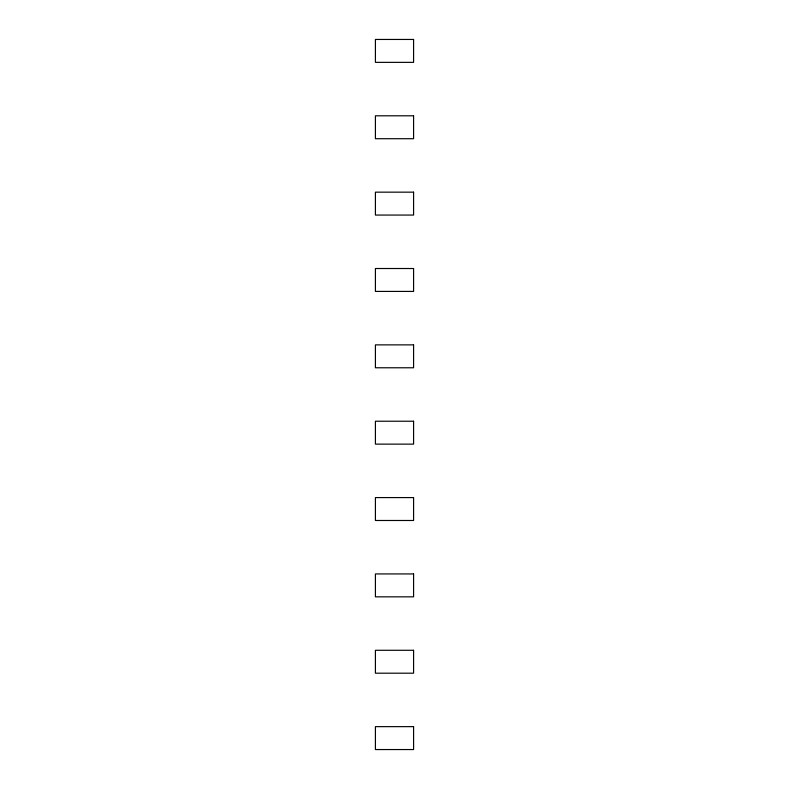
<?xml version="1.0" encoding="UTF-8"?>
<svg xmlns="http://www.w3.org/2000/svg" width="789" height="789" viewBox="0 0 789 789"><rect width="100%" height="100%" fill="white"/><g stroke="black" fill="none" stroke-linecap="round" stroke-linejoin="round"><path stroke-width="1.18" d="M413.584 39.45L375.416 39.45L375.416 62.361L413.584 62.361L413.584 39.45M413.584 115.805L375.416 115.805L375.416 138.716L413.584 138.716L413.584 115.805M413.584 192.161L375.416 192.161L375.416 215.062L413.584 215.062L413.584 192.161M413.584 268.516L375.416 268.516L375.416 291.417L413.584 291.417L413.584 268.516M413.584 344.872L375.416 344.872L375.416 367.773L413.584 367.773L413.584 344.872M413.584 421.227L375.416 421.227L375.416 444.128L413.584 444.128L413.584 421.227M413.584 497.583L375.416 497.583L375.416 520.484L413.584 520.484L413.584 497.583M413.584 573.938L375.416 573.938L375.416 596.839L413.584 596.839L413.584 573.938M413.584 650.284L375.416 650.284L375.416 673.195L413.584 673.195L413.584 650.284M413.584 726.639L375.416 726.639L375.416 749.55L413.584 749.55L413.584 726.639"/></g></svg>
